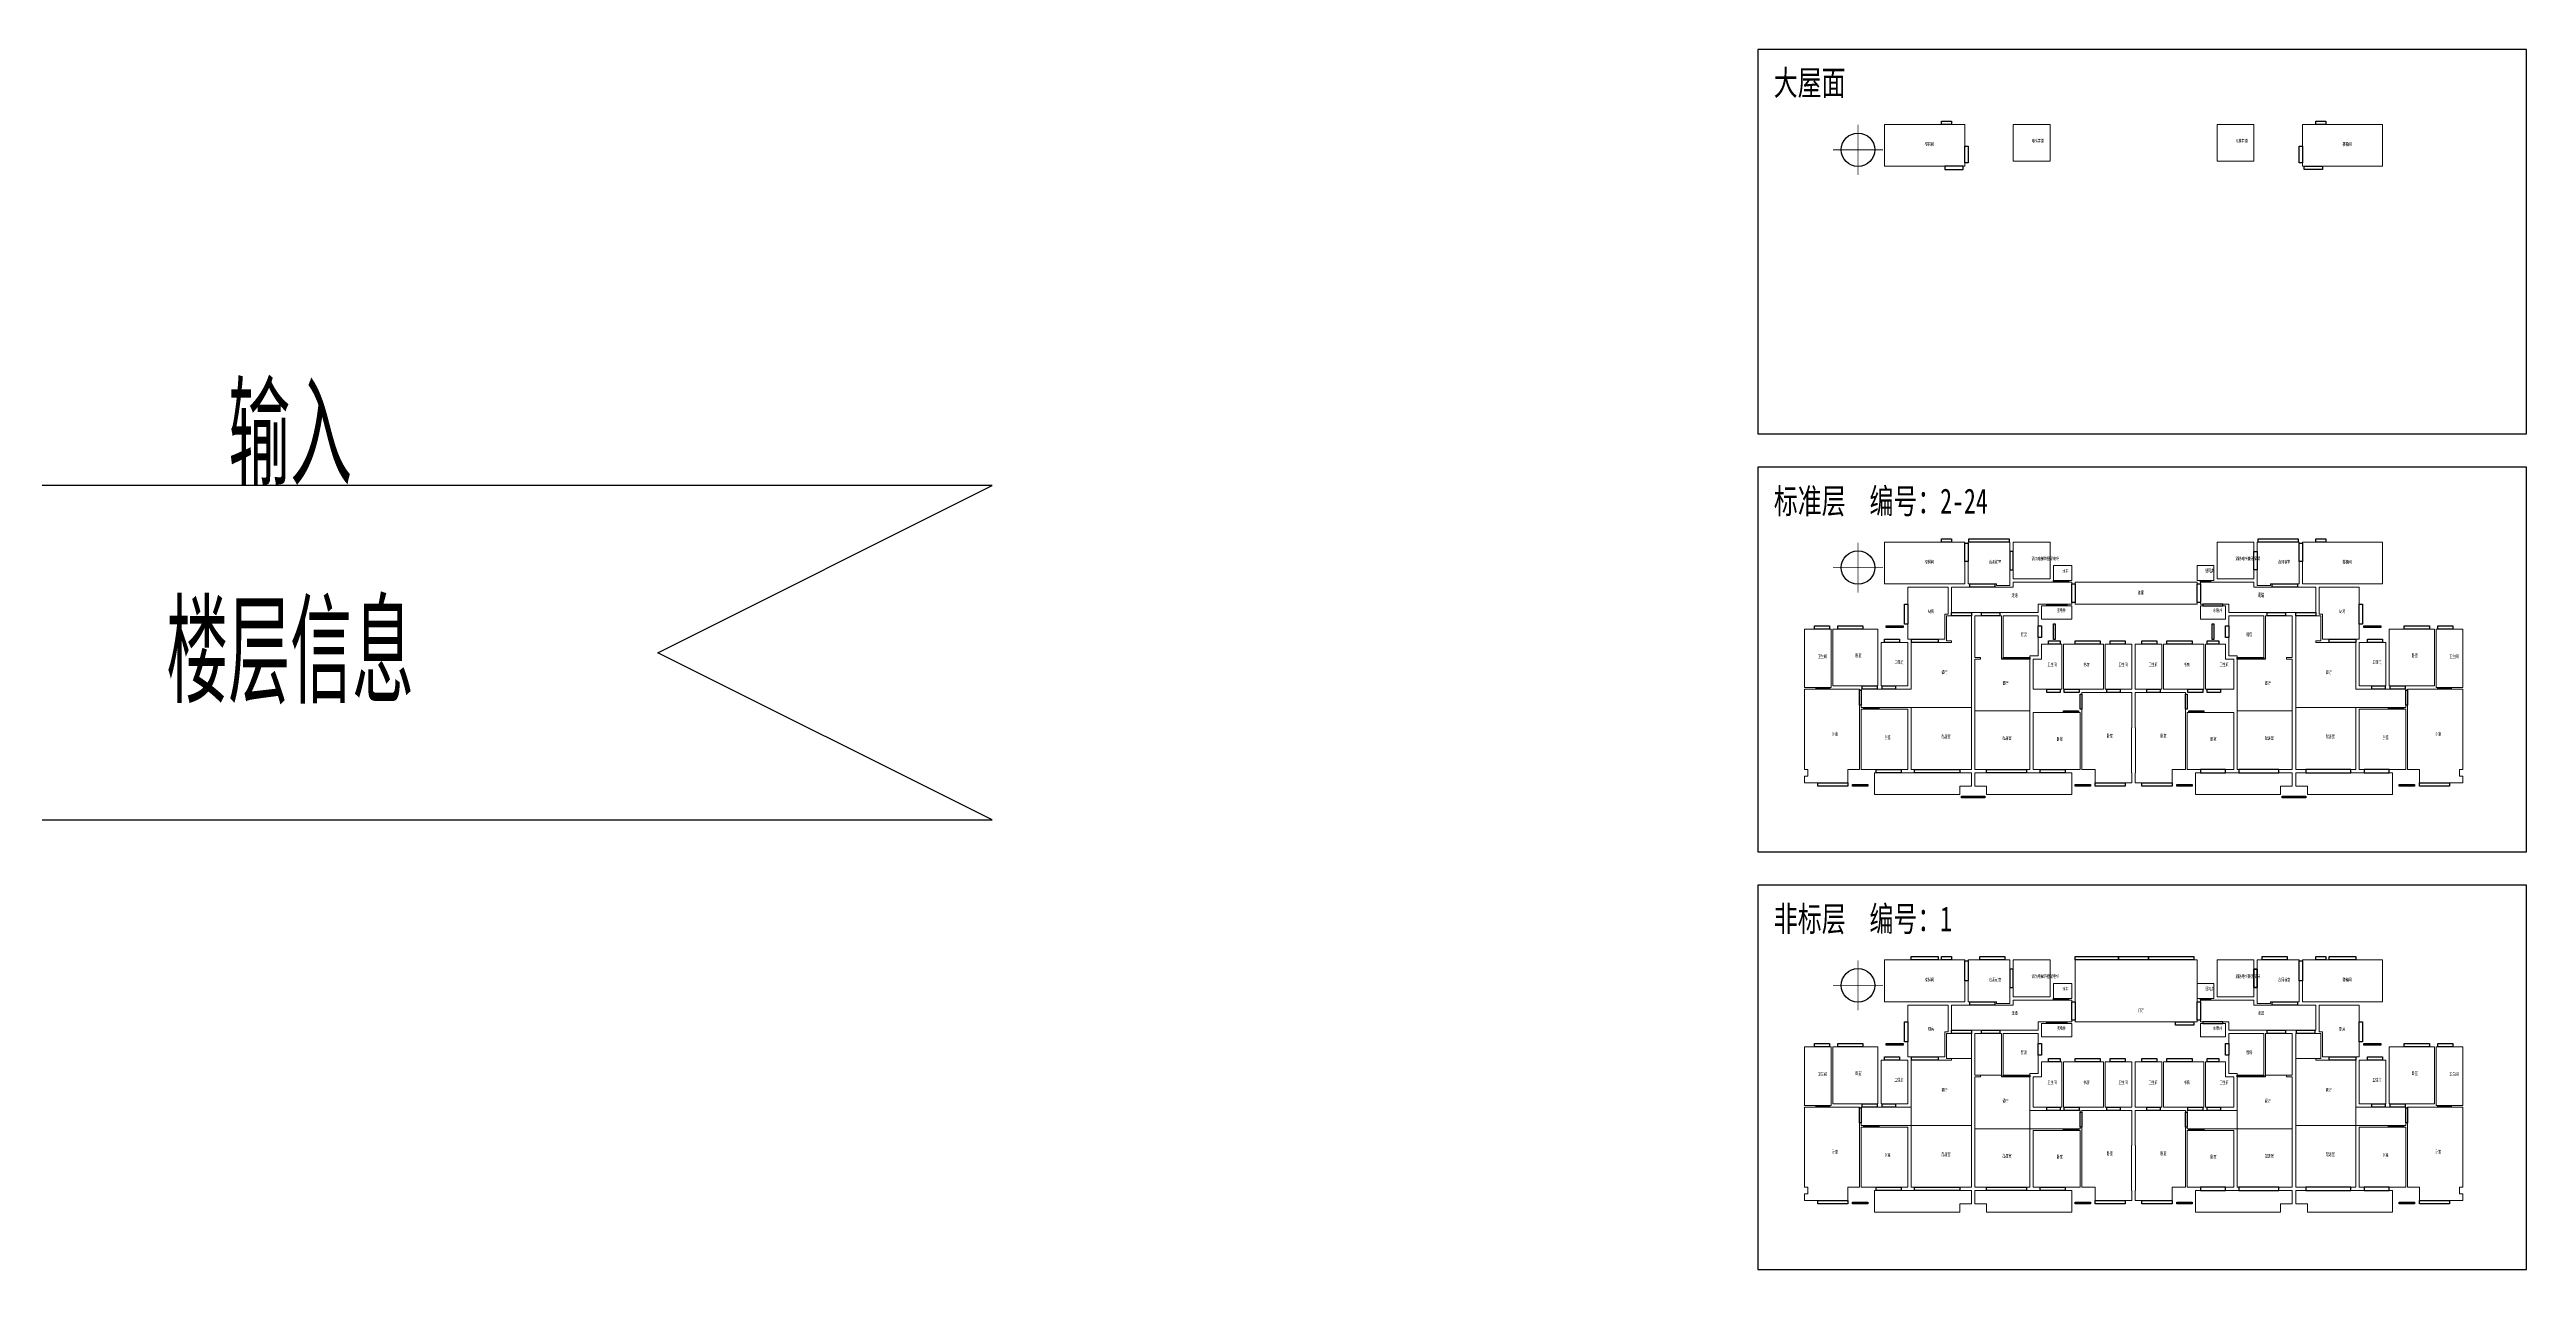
# Model space of a CAD drawing. Header units: millimetres. Extents: x -716506 to 4754388, y -184455 to 3397362.
# Drawn here: x 2297245 to 2445461, y 2425569 to 2498569 of the extents above; entities that cross this region are included whole.
import ezdxf
from ezdxf.enums import TextEntityAlignment as Align

# ---------------------------------------------------------------- set-up
doc = ezdxf.new("R2010")
doc.units = ezdxf.units.MM
doc.header["$LTSCALE"] = 1000
doc.header["$MEASUREMENT"] = 0
for name, color, linetype in [('AD-FLOOR-AREA', 1, 'Continuous'), ('E-UNIV-DIAG', 2, 'Continuous'), ('E-UNIV-NOTE', 6, 'Continuous'), ('注释', 3, 'Continuous')]:
    doc.layers.add(name, color=color, linetype=linetype)
for name, color, linetype, plot in [('AI-空间名称', 130, 'Continuous', False), ('AI-窗', 6, 'Continuous', False), ('AI-门', 4, 'Continuous', False)]:
    doc.layers.add(name, color=color, linetype=linetype, plot=plot)
doc.layers.add('AI-空间框线', color=30, linetype='Continuous', lineweight=20, plot=False)
doc.styles.add('TH-STYLE1', font='Stfangso_0.ttf', dxfattribs={"width": 0.65})
doc.styles.add('TH-STYLE3', font='tssdeng.shx', dxfattribs={"width": 0.65, "bigfont": 'tssdchn.shx'})

# ---------------------------------------------------------------- blocks, each defined once
blk = doc.blocks.new('*U551')
at = {"layer": 'AD-FLOOR-AREA'}
blk.add_lwpolyline([(0, -23000), (46000, -23000), (46000, 0), (0, 0)], close=True, dxfattribs=at)
at = {"layer": 'AD-FLOOR-AREA', "const_width": 50}
for points in [[(6000, -7500), (6000, -4500)], [(4500, -6000), (7500, -6000)]]:
    blk.add_lwpolyline(points, dxfattribs=at)
at = {"layer": 'AD-FLOOR-AREA'}
blk.add_circle((6000, -6000), 1000, dxfattribs=at)
at = {"layer": 'AD-FLOOR-AREA', "style": 'TH-STYLE1', "width": 0.7}
blk.add_text('非标层  编号：', height=1500, dxfattribs=at).set_placement((963, -2768))
blk.add_attdef('非标层编号', text='', height=1500, dxfattribs=at).set_placement((10911, -1267), align=Align.TOP_LEFT)
blk = doc.blocks.new('*U552')
at = {"layer": 'AD-FLOOR-AREA'}
blk.add_lwpolyline([(0, -23000), (46000, -23000), (46000, 0), (0, 0)], close=True, dxfattribs=at)
at = {"layer": 'AD-FLOOR-AREA', "const_width": 50}
for points in [[(6000, -7500), (6000, -4500)], [(4500, -6000), (7500, -6000)]]:
    blk.add_lwpolyline(points, dxfattribs=at)
at = {"layer": 'AD-FLOOR-AREA'}
blk.add_circle((6000, -6000), 1000, dxfattribs=at)
at = {"layer": 'AD-FLOOR-AREA', "style": 'TH-STYLE1', "width": 0.7}
blk.add_text('标准层  编号：', height=1500, dxfattribs=at).set_placement((963, -2768))
blk.add_attdef('标准层编号', text='', height=1500, dxfattribs=at).set_placement((10911, -1267), align=Align.TOP_LEFT)
blk = doc.blocks.new('*U553')
at = {"layer": 'AD-FLOOR-AREA'}
blk.add_lwpolyline([(0, -23000), (46000, -23000), (46000, 0), (0, 0)], close=True, dxfattribs=at)
at = {"layer": 'AD-FLOOR-AREA', "const_width": 50}
for points in [[(6000, -7500), (6000, -4500)], [(4500, -6000), (7500, -6000)]]:
    blk.add_lwpolyline(points, dxfattribs=at)
at = {"layer": 'AD-FLOOR-AREA'}
blk.add_circle((6000, -6000), 1000, dxfattribs=at)
at = {"layer": 'AD-FLOOR-AREA', "style": 'TH-STYLE1', "width": 0.7}
blk.add_text('大屋面', height=1500, dxfattribs=at).set_placement((957, -2735))

msp = doc.modelspace()

# ---------------------------------------------------------------- linework, layer by layer
at = {"layer": 'AI-空间框线'}
for points in [[(2407050.45, 2491589.63), (2411850.45, 2491589.63), (2411850.45, 2494089.63), (2407050.45, 2494089.63)], [(2416950.45, 2491889.63), (2414750.45, 2491889.63), (2414750.45, 2494089.63), (2416950.45, 2494089.63)], [(2429150.45, 2491889.63), (2426950.45, 2491889.63), (2426950.45, 2494089.63), (2429150.45, 2494089.63)], [(2432050.45, 2491589.63), (2436850.45, 2491589.63), (2436850.45, 2494089.63), (2432050.45, 2494089.63)], [(2411850.45, 2466589.63), (2407050.45, 2466589.63), (2407050.45, 2469089.63), (2411850.45, 2469089.63)], [(2412050.45, 2469089.63), (2414550.45, 2469089.63), (2414550.45, 2466489.63), (2413750.45, 2466489.63), (2413750.45, 2466589.63), (2412050.45, 2466589.63), (2412050.45, 2469089.63)], [(2414750.45, 2466889.63), (2416950.45, 2466889.63), (2416950.45, 2469089.63), (2414750.45, 2469089.63)], [(2426950.45, 2466889.63), (2429150.45, 2466889.63), (2429150.45, 2469089.63), (2426950.45, 2469089.63)], [(2429350.45, 2469089.63), (2431850.45, 2469089.63), (2431850.45, 2466589.63), (2430150.45, 2466589.63), (2430150.45, 2466489.63), (2429350.45, 2466489.63), (2429350.45, 2469089.63)], [(2432050.45, 2466589.63), (2436850.45, 2466589.63), (2436850.45, 2469089.63), (2432050.45, 2469089.63)], [(2408450.45, 2466389.63), (2410850.45, 2466389.63), (2410850.45, 2464789.63), (2410650.45, 2464789.63), (2410650.45, 2463289.63), (2408450.45, 2463289.63), (2408450.45, 2466389.63)], [(2411050.45, 2466389.63), (2414750.45, 2466389.63), (2414750.45, 2466689.63), (2418250.45, 2466689.63), (2418250.45, 2465389.63), (2416250.45, 2465389.63), (2416250.45, 2464889.63), (2411050.45, 2464889.63), (2411050.45, 2466389.63)], [(2417150.45, 2467689.63), (2418250.45, 2467689.63), (2418250.45, 2466789.63), (2417150.45, 2466789.63), (2417150.45, 2467689.63)], [(2418450.45, 2466689.63), (2425750.45, 2466689.63), (2425750.45, 2465389.63), (2418450.45, 2465389.63)], [(2425750.45, 2467689.63), (2426750.45, 2467689.63), (2426750.45, 2466789.63), (2425750.45, 2466789.63), (2425750.45, 2467689.63)], [(2429150.45, 2466389.63), (2432850.45, 2466389.63), (2432850.45, 2464889.63), (2427650.45, 2464889.63), (2427650.45, 2465389.63), (2425950.45, 2465389.63), (2425950.45, 2466689.63), (2429150.45, 2466689.63), (2429150.45, 2466389.63)], [(2433050.45, 2466389.63), (2435450.45, 2466389.63), (2435450.45, 2463289.63), (2433250.45, 2463289.63), (2433250.45, 2464789.63), (2433050.45, 2464789.63), (2433050.45, 2466389.63)], [(2416450.45, 2465289.63), (2418250.45, 2465289.63), (2418250.45, 2464489.63), (2416450.45, 2464489.63), (2416450.45, 2465289.63)], [(2425950.45, 2465289.63), (2427450.45, 2465289.63), (2427450.45, 2464489.63), (2425950.45, 2464489.63), (2425950.45, 2465289.63)], [(2402250.45, 2463889.63), (2403850.45, 2463889.63), (2403850.45, 2460389.63), (2402250.45, 2460389.63), (2402250.45, 2463889.63)], [(2403950.45, 2463889.63), (2406650.45, 2463889.63), (2406650.45, 2460489.63), (2403950.45, 2460489.63), (2403950.45, 2463889.63)], [(2408650.45, 2463089.63), (2411050.45, 2463089.63), (2411050.45, 2463189.63), (2410750.45, 2463189.63), (2410750.45, 2464689.63), (2412250.45, 2464689.63), (2412250.45, 2459189.63), (2405650.45, 2459189.63), (2405650.45, 2460289.63), (2408650.45, 2460289.63), (2408650.45, 2463089.63)], [(2414050.45, 2462089.63), (2415750.45, 2462089.63), (2415750.45, 2460089.63), (2415750.45, 2458989.63), (2412450.45, 2458989.63), (2412450.45, 2462089.63), (2412800.45, 2462089.63), (2412800.45, 2462189.63), (2412450.45, 2462189.63), (2412450.45, 2464689.63), (2414050.45, 2464689.63), (2414050.45, 2462089.63)], [(2414150.45, 2464689.63), (2416250.45, 2464689.63), (2416250.45, 2462289.63), (2415750.45, 2462289.63), (2415750.45, 2462189.63), (2414150.45, 2462189.63), (2414150.45, 2464689.63)], [(2427650.45, 2464689.63), (2429750.45, 2464689.63), (2429750.45, 2462189.63), (2428150.45, 2462189.63), (2428150.45, 2462289.63), (2427650.45, 2462289.63), (2427650.45, 2464689.63)], [(2428150.45, 2462089.63), (2429850.45, 2462089.63), (2429850.45, 2464689.63), (2431450.45, 2464689.63), (2431450.45, 2462189.63), (2431100.45, 2462189.63), (2431100.45, 2462089.63), (2431450.45, 2462089.63), (2431450.45, 2458989.63), (2428150.45, 2458989.63), (2428150.45, 2460089.63), (2428150.45, 2462089.63)], [(2432850.45, 2463089.63), (2435250.45, 2463089.63), (2435250.45, 2460289.63), (2438250.45, 2460289.63), (2438250.45, 2459189.63), (2431650.45, 2459189.63), (2431650.45, 2464689.63), (2433150.45, 2464689.63), (2433150.45, 2463189.63), (2432850.45, 2463189.63), (2432850.45, 2463089.63)], [(2437250.45, 2463889.63), (2439950.45, 2463889.63), (2439950.45, 2460489.63), (2437250.45, 2460489.63), (2437250.45, 2463889.63)], [(2440050.45, 2463889.63), (2441650.45, 2463889.63), (2441650.45, 2460389.63), (2440050.45, 2460389.63), (2440050.45, 2463889.63)], [(2406850.45, 2463089.63), (2408450.45, 2463089.63), (2408450.45, 2460489.63), (2406850.45, 2460489.63), (2406850.45, 2463089.63)], [(2416450.45, 2462989.63), (2417650.45, 2462989.63), (2417650.45, 2460289.63), (2415950.45, 2460289.63), (2415950.45, 2462089.63), (2416450.45, 2462089.63), (2416450.45, 2462989.63)], [(2417750.45, 2462989.63), (2420150.45, 2462989.63), (2420150.45, 2460289.63), (2417750.45, 2460289.63), (2417750.45, 2462989.63)], [(2420250.45, 2462989.63), (2421850.45, 2462989.63), (2421850.45, 2460289.63), (2420250.45, 2460289.63), (2420250.45, 2462989.63)], [(2422050.45, 2462989.63), (2423650.45, 2462989.63), (2423650.45, 2460289.63), (2422050.45, 2460289.63), (2422050.45, 2462989.63)], [(2423750.45, 2462989.63), (2426150.45, 2462989.63), (2426150.45, 2460289.63), (2423750.45, 2460289.63), (2423750.45, 2462989.63)], [(2426250.45, 2462989.63), (2427450.45, 2462989.63), (2427450.45, 2462089.63), (2427950.45, 2462089.63), (2427950.45, 2460289.63), (2426250.45, 2460289.63), (2426250.45, 2462989.63)], [(2435450.45, 2463089.63), (2437050.45, 2463089.63), (2437050.45, 2460489.63), (2435450.45, 2460489.63), (2435450.45, 2463089.63)], [(2402250.45, 2460289.63), (2405550.45, 2460289.63), (2405550.45, 2455489.63), (2404850.45, 2455489.63), (2404850.45, 2454689.63), (2402250.45, 2454689.63), (2402250.45, 2455089.63), (2402450.45, 2455089.63), (2402450.45, 2455489.63), (2402250.45, 2455489.63), (2402250.45, 2460289.63)], [(2405650.45, 2459089.63), (2408450.45, 2459089.63), (2408450.45, 2455489.63), (2405650.45, 2455489.63), (2405650.45, 2459089.63)], [(2408650.45, 2459189.63), (2412250.45, 2459189.63), (2412250.45, 2455489.63), (2408650.45, 2455489.63), (2408650.45, 2459189.63)], [(2412450.45, 2458989.63), (2415750.45, 2458989.63), (2415750.45, 2455489.63), (2412450.45, 2455489.63), (2412450.45, 2458989.63)], [(2418850.45, 2460089.63), (2421850.45, 2460089.63), (2421850.45, 2457989.63), (2421825.45, 2457989.63), (2421825.45, 2455289.63), (2421850.45, 2455289.63), (2421850.45, 2454689.63), (2419650.45, 2454689.63), (2419650.45, 2455489.63), (2418850.45, 2455489.63), (2418850.45, 2460089.63)], [(2422050.45, 2460089.63), (2425050.45, 2460089.63), (2425050.45, 2455489.63), (2424250.45, 2455489.63), (2424250.45, 2454689.63), (2422050.45, 2454689.63), (2422050.45, 2455289.63), (2422075.45, 2455289.63), (2422075.45, 2457989.63), (2422050.45, 2457989.63), (2422050.45, 2460089.63)], [(2428150.45, 2458989.63), (2431450.45, 2458989.63), (2431450.45, 2455489.63), (2428150.45, 2455489.63), (2428150.45, 2458989.63)], [(2431650.45, 2459189.63), (2435250.45, 2459189.63), (2435250.45, 2455489.63), (2431650.45, 2455489.63), (2431650.45, 2459189.63)], [(2435450.45, 2459089.63), (2438250.45, 2459089.63), (2438250.45, 2455489.63), (2435450.45, 2455489.63), (2435450.45, 2459089.63)], [(2438350.45, 2460289.63), (2441650.45, 2460289.63), (2441650.45, 2455489.63), (2441450.45, 2455489.63), (2441450.45, 2455089.63), (2441650.45, 2455089.63), (2441650.45, 2454689.63), (2439050.45, 2454689.63), (2439050.45, 2455489.63), (2438350.45, 2455489.63), (2438350.45, 2460289.63)], [(2415950.45, 2458889.63), (2418750.45, 2458889.63), (2418750.45, 2455489.63), (2415950.45, 2455489.63), (2415950.45, 2458889.63)], [(2425150.45, 2458889.63), (2427950.45, 2458889.63), (2427950.45, 2455489.63), (2425150.45, 2455489.63), (2425150.45, 2458889.63)], [(2406450.45, 2455289.63), (2412250.45, 2455289.63), (2412250.45, 2454489.63), (2411550.45, 2454489.63), (2411550.45, 2453989.63), (2406450.45, 2453989.63)], [(2418250.45, 2455289.63), (2412450.45, 2455289.63), (2412450.45, 2454489.63), (2413150.45, 2454489.63), (2413150.45, 2453989.63), (2418250.45, 2453989.63)], [(2425650.45, 2455289.63), (2431450.45, 2455289.63), (2431450.45, 2454489.63), (2430750.45, 2454489.63), (2430750.45, 2453989.63), (2425650.45, 2453989.63)], [(2437450.45, 2455289.63), (2431650.45, 2455289.63), (2431650.45, 2454489.63), (2432350.45, 2454489.63), (2432350.45, 2453989.63), (2437450.45, 2453989.63)], [(2411850.45, 2441589.63), (2407050.45, 2441589.63), (2407050.45, 2444089.63), (2411850.45, 2444089.63)], [(2412050.45, 2444089.63), (2414550.45, 2444089.63), (2414550.45, 2441489.63), (2413750.45, 2441489.63), (2413750.45, 2441589.63), (2412050.45, 2441589.63), (2412050.45, 2444089.63)], [(2414750.45, 2441889.63), (2416950.45, 2441889.63), (2416950.45, 2444089.63), (2414750.45, 2444089.63)], [(2418450.45, 2444089.63), (2425750.45, 2444089.63), (2425750.45, 2440389.63), (2418450.45, 2440389.63)], [(2426950.45, 2441889.63), (2429150.45, 2441889.63), (2429150.45, 2444089.63), (2426950.45, 2444089.63)], [(2429350.45, 2444089.63), (2431850.45, 2444089.63), (2431850.45, 2441589.63), (2430150.45, 2441589.63), (2430150.45, 2441489.63), (2429350.45, 2441489.63), (2429350.45, 2444089.63)], [(2432050.45, 2441589.63), (2436850.45, 2441589.63), (2436850.45, 2444089.63), (2432050.45, 2444089.63)], [(2417150.45, 2442689.63), (2418250.45, 2442689.63), (2418250.45, 2441789.63), (2417150.45, 2441789.63), (2417150.45, 2442689.63)], [(2425750.45, 2442689.63), (2426750.45, 2442689.63), (2426750.45, 2441789.63), (2425750.45, 2441789.63), (2425750.45, 2442689.63)], [(2408450.45, 2441389.63), (2410850.45, 2441389.63), (2410850.45, 2439789.63), (2410650.45, 2439789.63), (2410650.45, 2438289.63), (2408450.45, 2438289.63), (2408450.45, 2441389.63)], [(2411050.45, 2441389.63), (2414750.45, 2441389.63), (2414750.45, 2441689.63), (2418250.45, 2441689.63), (2418250.45, 2440389.63), (2416250.45, 2440389.63), (2416250.45, 2439889.63), (2411050.45, 2439889.63), (2411050.45, 2441389.63)], [(2429150.45, 2441389.63), (2432850.45, 2441389.63), (2432850.45, 2439889.63), (2427650.45, 2439889.63), (2427650.45, 2440389.63), (2425950.45, 2440389.63), (2425950.45, 2441689.63), (2429150.45, 2441689.63), (2429150.45, 2441389.63)], [(2433050.45, 2441389.63), (2435450.45, 2441389.63), (2435450.45, 2438289.63), (2433250.45, 2438289.63), (2433250.45, 2439789.63), (2433050.45, 2439789.63), (2433050.45, 2441389.63)], [(2412250.45, 2438189.63), (2412250.45, 2439689.63), (2410750.45, 2439689.63), (2410750.45, 2438189.63)], [(2414050.45, 2437189.63), (2412450.45, 2437189.63), (2412450.45, 2439689.63), (2414050.45, 2439689.63)], [(2414150.45, 2439689.63), (2416250.45, 2439689.63), (2416250.45, 2437289.63), (2415750.45, 2437289.63), (2415750.45, 2437189.63), (2414150.45, 2437189.63), (2414150.45, 2439689.63)], [(2416450.45, 2440289.63), (2418250.45, 2440289.63), (2418250.45, 2439489.63), (2416450.45, 2439489.63), (2416450.45, 2440289.63)], [(2425950.45, 2440289.63), (2427450.45, 2440289.63), (2427450.45, 2439489.63), (2425950.45, 2439489.63), (2425950.45, 2440289.63)], [(2427650.45, 2439689.63), (2429750.45, 2439689.63), (2429750.45, 2437189.63), (2428150.45, 2437189.63), (2428150.45, 2437289.63), (2427650.45, 2437289.63), (2427650.45, 2439689.63)], [(2429850.45, 2437189.63), (2431450.45, 2437189.63), (2431450.45, 2439689.63), (2429850.45, 2439689.63)], [(2431650.45, 2438189.63), (2431650.45, 2439689.63), (2433150.45, 2439689.63), (2433150.45, 2438189.63)], [(2402250.45, 2438889.63), (2403850.45, 2438889.63), (2403850.45, 2435389.63), (2402250.45, 2435389.63), (2402250.45, 2438889.63)], [(2403950.45, 2438889.63), (2406650.45, 2438889.63), (2406650.45, 2435489.63), (2403950.45, 2435489.63), (2403950.45, 2438889.63)], [(2412250.45, 2438189.63), (2412250.45, 2434189.63), (2408650.45, 2434189.63), (2408650.45, 2438089.63), (2411050.45, 2438089.63), (2411050.45, 2438189.63)], [(2431650.45, 2438189.63), (2431650.45, 2434189.63), (2435250.45, 2434189.63), (2435250.45, 2438089.63), (2432850.45, 2438089.63), (2432850.45, 2438189.63)], [(2437250.45, 2438889.63), (2439950.45, 2438889.63), (2439950.45, 2435489.63), (2437250.45, 2435489.63), (2437250.45, 2438889.63)], [(2440050.45, 2438889.63), (2441650.45, 2438889.63), (2441650.45, 2435389.63), (2440050.45, 2435389.63), (2440050.45, 2438889.63)], [(2406850.45, 2438089.63), (2408450.45, 2438089.63), (2408450.45, 2435489.63), (2406850.45, 2435489.63), (2406850.45, 2438089.63)], [(2415750.45, 2433989.63), (2412450.45, 2433989.63), (2412450.45, 2437089.63), (2412800.45, 2437089.63), (2412800.45, 2437189.63), (2414050.45, 2437189.63), (2414050.45, 2437089.63), (2415750.45, 2437089.63)], [(2416450.45, 2437989.63), (2417650.45, 2437989.63), (2417650.45, 2435289.63), (2415950.45, 2435289.63), (2415950.45, 2437089.63), (2416450.45, 2437089.63), (2416450.45, 2437989.63)], [(2417750.45, 2437989.63), (2420150.45, 2437989.63), (2420150.45, 2435289.63), (2417750.45, 2435289.63), (2417750.45, 2437989.63)], [(2420250.45, 2437989.63), (2421850.45, 2437989.63), (2421850.45, 2435289.63), (2420250.45, 2435289.63), (2420250.45, 2437989.63)], [(2422050.45, 2437989.63), (2423650.45, 2437989.63), (2423650.45, 2435289.63), (2422050.45, 2435289.63), (2422050.45, 2437989.63)], [(2423750.45, 2437989.63), (2426150.45, 2437989.63), (2426150.45, 2435289.63), (2423750.45, 2435289.63), (2423750.45, 2437989.63)], [(2426250.45, 2437989.63), (2427450.45, 2437989.63), (2427450.45, 2437089.63), (2427950.45, 2437089.63), (2427950.45, 2435289.63), (2426250.45, 2435289.63), (2426250.45, 2437989.63)], [(2428150.45, 2433989.63), (2431450.45, 2433989.63), (2431450.45, 2437089.63), (2431100.45, 2437089.63), (2431100.45, 2437189.63), (2429850.45, 2437189.63), (2429850.45, 2437089.63), (2428150.45, 2437089.63)], [(2435450.45, 2438089.63), (2437050.45, 2438089.63), (2437050.45, 2435489.63), (2435450.45, 2435489.63), (2435450.45, 2438089.63)], [(2402250.45, 2435289.63), (2405550.45, 2435289.63), (2405550.45, 2430489.63), (2404850.45, 2430489.63), (2404850.45, 2429689.63), (2402250.45, 2429689.63), (2402250.45, 2430089.63), (2402450.45, 2430089.63), (2402450.45, 2430489.63), (2402250.45, 2430489.63), (2402250.45, 2435289.63)], [(2408650.45, 2435289.63), (2405650.45, 2435289.63), (2405650.45, 2434189.63), (2408650.45, 2434189.63)], [(2435250.45, 2435289.63), (2438250.45, 2435289.63), (2438250.45, 2434189.63), (2435250.45, 2434189.63)], [(2438350.45, 2435289.63), (2441650.45, 2435289.63), (2441650.45, 2430489.63), (2441450.45, 2430489.63), (2441450.45, 2430089.63), (2441650.45, 2430089.63), (2441650.45, 2429689.63), (2439050.45, 2429689.63), (2439050.45, 2430489.63), (2438350.45, 2430489.63), (2438350.45, 2435289.63)], [(2405650.45, 2434089.63), (2408450.45, 2434089.63), (2408450.45, 2430489.63), (2405650.45, 2430489.63), (2405650.45, 2434089.63)], [(2408650.45, 2434189.63), (2412250.45, 2434189.63), (2412250.45, 2430489.63), (2408650.45, 2430489.63), (2408650.45, 2434189.63)], [(2412450.45, 2433989.63), (2415750.45, 2433989.63), (2415750.45, 2430489.63), (2412450.45, 2430489.63)], [(2415750.45, 2435089.63), (2418750.45, 2435089.63), (2418750.45, 2433989.63), (2415750.45, 2433989.63)], [(2415950.45, 2433889.63), (2418750.45, 2433889.63), (2418750.45, 2430489.63), (2415950.45, 2430489.63), (2415950.45, 2433889.63)], [(2418850.45, 2435089.63), (2421850.45, 2435089.63), (2421850.45, 2432989.63), (2421825.45, 2432989.63), (2421825.45, 2430289.63), (2421850.45, 2430289.63), (2421850.45, 2429689.63), (2419650.45, 2429689.63), (2419650.45, 2430489.63), (2418850.45, 2430489.63), (2418850.45, 2435089.63)], [(2422050.45, 2435089.63), (2425050.45, 2435089.63), (2425050.45, 2430489.63), (2424250.45, 2430489.63), (2424250.45, 2429689.63), (2422050.45, 2429689.63), (2422050.45, 2430289.63), (2422075.45, 2430289.63), (2422075.45, 2432989.63), (2422050.45, 2432989.63), (2422050.45, 2435089.63)], [(2428150.45, 2435089.63), (2425150.45, 2435089.63), (2425150.45, 2433989.63), (2428150.45, 2433989.63)], [(2425150.45, 2433889.63), (2427950.45, 2433889.63), (2427950.45, 2430489.63), (2425150.45, 2430489.63), (2425150.45, 2433889.63)], [(2431450.45, 2433989.63), (2428150.45, 2433989.63), (2428150.45, 2430489.63), (2431450.45, 2430489.63)], [(2435250.45, 2434189.63), (2431650.45, 2434189.63), (2431650.45, 2430489.63), (2435250.45, 2430489.63), (2435250.45, 2434189.63)], [(2435450.45, 2434089.63), (2438250.45, 2434089.63), (2438250.45, 2430489.63), (2435450.45, 2430489.63), (2435450.45, 2434089.63)], [(2406450.45, 2430289.63), (2412250.45, 2430289.63), (2412250.45, 2429489.63), (2411550.45, 2429489.63), (2411550.45, 2428989.63), (2406450.45, 2428989.63)], [(2418250.45, 2430289.63), (2412450.45, 2430289.63), (2412450.45, 2429489.63), (2413150.45, 2429489.63), (2413150.45, 2428989.63), (2418250.45, 2428989.63)], [(2425650.45, 2430289.63), (2431450.45, 2430289.63), (2431450.45, 2429489.63), (2430750.45, 2429489.63), (2430750.45, 2428989.63), (2425650.45, 2428989.63)], [(2437450.45, 2430289.63), (2431650.45, 2430289.63), (2431650.45, 2429489.63), (2432350.45, 2429489.63), (2432350.45, 2428989.63), (2437450.45, 2428989.63)]]:
    msp.add_lwpolyline(points, close=True, dxfattribs=at)
at = {"layer": 'AI-窗', "color": 6}
for points in [[(2411050.45, 2494089.63), (2410450.45, 2494089.63), (2410450.45, 2494289.63), (2411050.45, 2494289.63), (2411050.45, 2494089.63)], [(2433450.45, 2494089.63), (2432850.45, 2494089.63), (2432850.45, 2494289.63), (2433450.45, 2494289.63), (2433450.45, 2494089.63)], [(2411850.45, 2491789.63), (2411850.45, 2492789.63), (2412050.45, 2492789.63), (2412050.45, 2491789.63), (2411850.45, 2491789.63)], [(2431850.45, 2491789.63), (2431850.45, 2492789.63), (2432050.45, 2492789.63), (2432050.45, 2491789.63), (2431850.45, 2491789.63)], [(2411050.45, 2469089.63), (2410450.45, 2469089.63), (2410450.45, 2469289.63), (2411050.45, 2469289.63), (2411050.45, 2469089.63)], [(2414500.45, 2469089.63), (2412100.45, 2469089.63), (2412100.45, 2469289.63), (2414500.45, 2469289.63), (2414500.45, 2469089.63)], [(2431800.45, 2469089.63), (2429400.45, 2469089.63), (2429400.45, 2469289.63), (2431800.45, 2469289.63), (2431800.45, 2469089.63)], [(2433450.45, 2469089.63), (2432850.45, 2469089.63), (2432850.45, 2469289.63), (2433450.45, 2469289.63), (2433450.45, 2469089.63)], [(2408250.45, 2464189.63), (2408250.45, 2465389.63), (2408450.45, 2465389.63), (2408450.45, 2464189.63), (2408250.45, 2464189.63)], [(2435450.45, 2464189.63), (2435450.45, 2465389.63), (2435650.45, 2465389.63), (2435650.45, 2464189.63), (2435450.45, 2464189.63)], [(2402850.45, 2464089.63), (2403750.45, 2464089.63), (2403750.45, 2463889.63), (2402850.45, 2463889.63), (2402850.45, 2464089.63)], [(2405750.45, 2463889.63), (2404250.45, 2463889.63), (2404250.45, 2464089.63), (2405750.45, 2464089.63), (2405750.45, 2463889.63)], [(2408170.45, 2463989.63), (2407150.45, 2463989.63), (2407150.45, 2464089.63), (2408170.45, 2464089.63), (2408170.45, 2463989.63)], [(2416250.45, 2463389.63), (2416250.45, 2464089.63), (2416450.45, 2464089.63), (2416450.45, 2463389.63), (2416250.45, 2463389.63)], [(2417150.45, 2463269.63), (2417150.45, 2464209.63), (2417250.45, 2464209.63), (2417250.45, 2463269.63), (2417150.45, 2463269.63)], [(2426750.45, 2464209.63), (2426750.45, 2463269.63), (2426650.45, 2463269.63), (2426650.45, 2464209.63), (2426750.45, 2464209.63)], [(2427450.45, 2463389.63), (2427450.45, 2464089.63), (2427650.45, 2464089.63), (2427650.45, 2463389.63), (2427450.45, 2463389.63)], [(2436750.45, 2463989.63), (2435730.45, 2463989.63), (2435730.45, 2464089.63), (2436750.45, 2464089.63), (2436750.45, 2463989.63)], [(2439650.45, 2463889.63), (2438150.45, 2463889.63), (2438150.45, 2464089.63), (2439650.45, 2464089.63), (2439650.45, 2463889.63)], [(2441050.45, 2463889.63), (2440150.45, 2463889.63), (2440150.45, 2464089.63), (2441050.45, 2464089.63), (2441050.45, 2463889.63)], [(2407950.45, 2463089.63), (2407050.45, 2463089.63), (2407050.45, 2463289.63), (2407950.45, 2463289.63), (2407950.45, 2463089.63)], [(2416850.45, 2463189.63), (2417550.45, 2463189.63), (2417550.45, 2462989.63), (2416850.45, 2462989.63), (2416850.45, 2463189.63)], [(2418450.45, 2463189.63), (2419950.45, 2463189.63), (2419950.45, 2462989.63), (2418450.45, 2462989.63), (2418450.45, 2463189.63)], [(2421450.45, 2462989.63), (2420550.45, 2462989.63), (2420550.45, 2463189.63), (2421450.45, 2463189.63), (2421450.45, 2462989.63)], [(2423350.45, 2462989.63), (2422450.45, 2462989.63), (2422450.45, 2463189.63), (2423350.45, 2463189.63), (2423350.45, 2462989.63)], [(2425450.45, 2462989.63), (2423950.45, 2462989.63), (2423950.45, 2463189.63), (2425450.45, 2463189.63), (2425450.45, 2462989.63)], [(2427050.45, 2462989.63), (2426350.45, 2462989.63), (2426350.45, 2463189.63), (2427050.45, 2463189.63), (2427050.45, 2462989.63)], [(2436850.45, 2463089.63), (2435950.45, 2463089.63), (2435950.45, 2463289.63), (2436850.45, 2463289.63), (2436850.45, 2463089.63)], [(2404850.45, 2454489.63), (2403050.45, 2454489.63), (2403050.45, 2454689.63), (2404850.45, 2454689.63), (2404850.45, 2454489.63)], [(2406050.45, 2454489.63), (2405130.45, 2454489.63), (2405130.45, 2454589.63), (2406050.45, 2454589.63), (2406050.45, 2454489.63)], [(2419370.45, 2454489.63), (2418450.45, 2454489.63), (2418450.45, 2454589.63), (2419370.45, 2454589.63), (2419370.45, 2454489.63)], [(2421450.45, 2454489.63), (2419650.45, 2454489.63), (2419650.45, 2454689.63), (2421450.45, 2454689.63), (2421450.45, 2454489.63)], [(2424250.45, 2454489.63), (2422450.45, 2454489.63), (2422450.45, 2454689.63), (2424250.45, 2454689.63), (2424250.45, 2454489.63)], [(2425450.45, 2454489.63), (2424530.45, 2454489.63), (2424530.45, 2454589.63), (2425450.45, 2454589.63), (2425450.45, 2454489.63)], [(2438770.45, 2454489.63), (2437850.45, 2454489.63), (2437850.45, 2454589.63), (2438770.45, 2454589.63), (2438770.45, 2454489.63)], [(2440850.45, 2454489.63), (2439050.45, 2454489.63), (2439050.45, 2454689.63), (2440850.45, 2454689.63), (2440850.45, 2454489.63)], [(2413050.45, 2453789.63), (2411650.45, 2453789.63), (2411650.45, 2453889.63), (2413050.45, 2453889.63), (2413050.45, 2453789.63)], [(2432250.45, 2453789.63), (2430850.45, 2453789.63), (2430850.45, 2453889.63), (2432250.45, 2453889.63), (2432250.45, 2453789.63)], [(2408650.45, 2444289.63), (2410250.45, 2444289.63), (2410250.45, 2444089.63), (2408650.45, 2444089.63), (2408650.45, 2444289.63)], [(2410450.45, 2444289.63), (2411050.45, 2444289.63), (2411050.45, 2444089.63), (2410450.45, 2444089.63), (2410450.45, 2444289.63)], [(2421050.45, 2444089.63), (2418450.45, 2444089.63), (2418450.45, 2444289.63), (2421050.45, 2444289.63), (2421050.45, 2444089.63)], [(2425550.45, 2444089.63), (2422850.45, 2444089.63), (2422850.45, 2444289.63), (2425550.45, 2444289.63), (2425550.45, 2444089.63)], [(2433450.45, 2444089.63), (2432850.45, 2444089.63), (2432850.45, 2444289.63), (2433450.45, 2444289.63), (2433450.45, 2444089.63)], [(2435250.45, 2444089.63), (2433650.45, 2444089.63), (2433650.45, 2444289.63), (2435250.45, 2444289.63), (2435250.45, 2444089.63)], [(2408250.45, 2439189.63), (2408250.45, 2440389.63), (2408450.45, 2440389.63), (2408450.45, 2439189.63), (2408250.45, 2439189.63)], [(2435450.45, 2439189.63), (2435450.45, 2440389.63), (2435650.45, 2440389.63), (2435650.45, 2439189.63), (2435450.45, 2439189.63)], [(2403750.45, 2438889.63), (2402850.45, 2438889.63), (2402850.45, 2439089.63), (2403750.45, 2439089.63), (2403750.45, 2438889.63)], [(2405750.45, 2438889.63), (2404250.45, 2438889.63), (2404250.45, 2439089.63), (2405750.45, 2439089.63), (2405750.45, 2438889.63)], [(2407950.45, 2438089.63), (2407050.45, 2438089.63), (2407050.45, 2438289.63), (2407950.45, 2438289.63), (2407950.45, 2438089.63)], [(2408170.45, 2438989.63), (2407150.45, 2438989.63), (2407150.45, 2439089.63), (2408170.45, 2439089.63), (2408170.45, 2438989.63)], [(2416250.45, 2438389.63), (2416250.45, 2439089.63), (2416450.45, 2439089.63), (2416450.45, 2438389.63), (2416250.45, 2438389.63)], [(2416850.45, 2438189.63), (2417550.45, 2438189.63), (2417550.45, 2437989.63), (2416850.45, 2437989.63), (2416850.45, 2438189.63)], [(2419950.45, 2437989.63), (2418450.45, 2437989.63), (2418450.45, 2438189.63), (2419950.45, 2438189.63), (2419950.45, 2437989.63)], [(2421450.45, 2437989.63), (2420550.45, 2437989.63), (2420550.45, 2438189.63), (2421450.45, 2438189.63), (2421450.45, 2437989.63)], [(2423350.45, 2437989.63), (2422450.45, 2437989.63), (2422450.45, 2438189.63), (2423350.45, 2438189.63), (2423350.45, 2437989.63)], [(2425450.45, 2437989.63), (2423950.45, 2437989.63), (2423950.45, 2438189.63), (2425450.45, 2438189.63), (2425450.45, 2437989.63)], [(2427050.45, 2437989.63), (2426350.45, 2437989.63), (2426350.45, 2438189.63), (2427050.45, 2438189.63), (2427050.45, 2437989.63)], [(2427450.45, 2438389.63), (2427450.45, 2439089.63), (2427650.45, 2439089.63), (2427650.45, 2438389.63), (2427450.45, 2438389.63)], [(2435730.45, 2439089.63), (2436750.45, 2439089.63), (2436750.45, 2438989.63), (2435730.45, 2438989.63), (2435730.45, 2439089.63)], [(2436850.45, 2438089.63), (2435950.45, 2438089.63), (2435950.45, 2438289.63), (2436850.45, 2438289.63), (2436850.45, 2438089.63)], [(2439650.45, 2438889.63), (2438150.45, 2438889.63), (2438150.45, 2439089.63), (2439650.45, 2439089.63), (2439650.45, 2438889.63)], [(2441050.45, 2438889.63), (2440150.45, 2438889.63), (2440150.45, 2439089.63), (2441050.45, 2439089.63), (2441050.45, 2438889.63)], [(2404850.45, 2429489.63), (2403050.45, 2429489.63), (2403050.45, 2429689.63), (2404850.45, 2429689.63), (2404850.45, 2429489.63)], [(2406050.45, 2429489.63), (2405130.45, 2429489.63), (2405130.45, 2429589.63), (2406050.45, 2429589.63), (2406050.45, 2429489.63)], [(2419370.45, 2429489.63), (2418450.45, 2429489.63), (2418450.45, 2429589.63), (2419370.45, 2429589.63), (2419370.45, 2429489.63)], [(2421450.45, 2429489.63), (2419650.45, 2429489.63), (2419650.45, 2429689.63), (2421450.45, 2429689.63), (2421450.45, 2429489.63)], [(2424250.45, 2429489.63), (2422450.45, 2429489.63), (2422450.45, 2429689.63), (2424250.45, 2429689.63), (2424250.45, 2429489.63)], [(2425450.45, 2429489.63), (2424530.45, 2429489.63), (2424530.45, 2429589.63), (2425450.45, 2429589.63), (2425450.45, 2429489.63)], [(2438770.45, 2429489.63), (2437850.45, 2429489.63), (2437850.45, 2429589.63), (2438770.45, 2429589.63), (2438770.45, 2429489.63)], [(2440850.45, 2429489.63), (2439050.45, 2429489.63), (2439050.45, 2429689.63), (2440850.45, 2429689.63), (2440850.45, 2429489.63)]]:
    msp.add_lwpolyline(points, dxfattribs=at)
at = {"layer": 'AI-门', "color": 4}
for points in [[(2411750.45, 2491589.63), (2410650.45, 2491589.63), (2410650.45, 2491389.63), (2411750.45, 2491389.63)], [(2432150.45, 2491589.63), (2433250.45, 2491589.63), (2433250.45, 2491389.63), (2432150.45, 2491389.63)], [(2411850.45, 2469039.63), (2412050.45, 2469039.63), (2412050.45, 2467939.63), (2411850.45, 2467939.63), (2411850.45, 2469039.63)], [(2414750.45, 2468539.63), (2414550.45, 2468539.63), (2414550.45, 2467439.63), (2414750.45, 2467439.63)], [(2429150.45, 2468539.63), (2429350.45, 2468539.63), (2429350.45, 2467439.63), (2429150.45, 2467439.63)], [(2431850.45, 2469039.63), (2432050.45, 2469039.63), (2432050.45, 2467939.63), (2431850.45, 2467939.63), (2431850.45, 2469039.63)], [(2413650.45, 2466589.63), (2413650.45, 2466389.63), (2412150.45, 2466389.63), (2412150.45, 2466589.63), (2413650.45, 2466589.63)], [(2417150.45, 2466789.63), (2418050.45, 2466789.63), (2418050.45, 2466691.63), (2417150.45, 2466691.63)], [(2418250.45, 2466589.63), (2418450.45, 2466589.63), (2418450.45, 2465489.63), (2418250.45, 2465489.63), (2418250.45, 2466589.63)], [(2425750.45, 2466589.63), (2425950.45, 2466589.63), (2425950.45, 2465489.63), (2425750.45, 2465489.63), (2425750.45, 2466589.63)], [(2425950.45, 2466789.63), (2426550.45, 2466789.63), (2426550.45, 2466689.63), (2425950.45, 2466689.63)], [(2431750.45, 2466589.63), (2431750.45, 2466389.63), (2430250.45, 2466389.63), (2430250.45, 2466589.63), (2431750.45, 2466589.63)], [(2411050.45, 2464889.63), (2412250.45, 2464889.63), (2412250.45, 2464689.63), (2411050.45, 2464689.63)], [(2412852.95, 2464689.63), (2412852.95, 2464889.63), (2413950.45, 2464889.63), (2413950.45, 2464689.63), (2412852.95, 2464689.63)], [(2416750.45, 2465389.63), (2417950.45, 2465389.63), (2417950.45, 2465289.63), (2416750.45, 2465289.63)], [(2427300.45, 2465389.63), (2426100.45, 2465389.63), (2426100.45, 2465289.63), (2427300.45, 2465289.63)], [(2431047.95, 2464889.63), (2431047.95, 2464689.63), (2429950.45, 2464689.63), (2429950.45, 2464889.63), (2431047.95, 2464889.63)], [(2431650.45, 2464889.63), (2432850.45, 2464889.63), (2432850.45, 2464689.63), (2431650.45, 2464689.63)], [(2408652.95, 2463089.63), (2408652.95, 2463289.63), (2410250.45, 2463289.63), (2410250.45, 2463089.63), (2408652.95, 2463089.63)], [(2414150.45, 2462089.63), (2414150.45, 2462189.63), (2415747.95, 2462189.63), (2415747.95, 2462089.63)], [(2429750.45, 2462189.63), (2429750.45, 2462089.63), (2428152.95, 2462089.63), (2428152.95, 2462189.63), (2429750.45, 2462189.63)], [(2435247.95, 2463289.63), (2435247.95, 2463089.63), (2433650.45, 2463089.63), (2433650.45, 2463289.63), (2435247.95, 2463289.63)], [(2402950.45, 2460289.63), (2402950.45, 2460389.63), (2403750.45, 2460389.63), (2403750.45, 2460289.63), (2402950.45, 2460289.63)], [(2406600.45, 2460489.63), (2406600.45, 2460289.63), (2405700.45, 2460289.63), (2405700.45, 2460489.63), (2406600.45, 2460489.63)], [(2407700.45, 2460489.63), (2407700.45, 2460289.63), (2406900.45, 2460289.63), (2406900.45, 2460489.63), (2407700.45, 2460489.63)], [(2437000.45, 2460489.63), (2437000.45, 2460289.63), (2436200.45, 2460289.63), (2436200.45, 2460489.63), (2437000.45, 2460489.63)], [(2438200.45, 2460489.63), (2438200.45, 2460289.63), (2437300.45, 2460289.63), (2437300.45, 2460489.63), (2438200.45, 2460489.63)], [(2440950.45, 2460389.63), (2440950.45, 2460289.63), (2440150.45, 2460289.63), (2440150.45, 2460389.63), (2440950.45, 2460389.63)], [(2405550.45, 2460239.63), (2405650.45, 2460239.63), (2405650.45, 2459339.63), (2405550.45, 2459339.63), (2405550.45, 2460239.63)], [(2406700.45, 2459189.63), (2406700.45, 2459089.63), (2405800.45, 2459089.63), (2405800.45, 2459189.63), (2406700.45, 2459189.63)], [(2417550.45, 2460289.63), (2417550.45, 2460089.63), (2416750.45, 2460089.63), (2416750.45, 2460289.63), (2417550.45, 2460289.63)], [(2418650.45, 2458989.63), (2418650.45, 2458889.63), (2417750.45, 2458889.63), (2417750.45, 2458989.63), (2418650.45, 2458989.63)], [(2418700.45, 2460289.63), (2418700.45, 2460089.63), (2417800.45, 2460089.63), (2417800.45, 2460289.63), (2418700.45, 2460289.63)], [(2418750.45, 2459989.63), (2418850.45, 2459989.63), (2418850.45, 2459089.63), (2418750.45, 2459089.63), (2418750.45, 2459989.63)], [(2420350.45, 2460089.63), (2420350.45, 2460289.63), (2421150.45, 2460289.63), (2421150.45, 2460089.63), (2420350.45, 2460089.63)], [(2423550.45, 2460289.63), (2423550.45, 2460089.63), (2422750.45, 2460089.63), (2422750.45, 2460289.63), (2423550.45, 2460289.63)], [(2425050.45, 2459989.63), (2425150.45, 2459989.63), (2425150.45, 2459089.63), (2425050.45, 2459089.63), (2425050.45, 2459989.63)], [(2426100.45, 2460289.63), (2426100.45, 2460089.63), (2425200.45, 2460089.63), (2425200.45, 2460289.63), (2426100.45, 2460289.63)], [(2426150.45, 2458989.63), (2426150.45, 2458889.63), (2425250.45, 2458889.63), (2425250.45, 2458989.63), (2426150.45, 2458989.63)], [(2426350.45, 2460089.63), (2426350.45, 2460289.63), (2427150.45, 2460289.63), (2427150.45, 2460089.63), (2426350.45, 2460089.63)], [(2438100.45, 2459189.63), (2438100.45, 2459089.63), (2437200.45, 2459089.63), (2437200.45, 2459189.63), (2438100.45, 2459189.63)], [(2438250.45, 2460239.63), (2438350.45, 2460239.63), (2438350.45, 2459339.63), (2438250.45, 2459339.63), (2438250.45, 2460239.63)], [(2408047.95, 2455489.63), (2408047.95, 2455289.63), (2406550.45, 2455289.63), (2406550.45, 2455489.63), (2408047.95, 2455489.63)], [(2411547.95, 2455489.63), (2411547.95, 2455289.63), (2408850.45, 2455289.63), (2408850.45, 2455489.63), (2411547.95, 2455489.63)], [(2413152.95, 2455289.63), (2413152.95, 2455489.63), (2415550.45, 2455489.63), (2415550.45, 2455289.63), (2413152.95, 2455289.63)], [(2416352.95, 2455289.63), (2416352.95, 2455489.63), (2417850.45, 2455489.63), (2417850.45, 2455289.63), (2416352.95, 2455289.63)], [(2427447.95, 2455289.63), (2427447.95, 2455489.63), (2425950.45, 2455489.63), (2425950.45, 2455289.63), (2427447.95, 2455289.63)], [(2430647.95, 2455289.63), (2430647.95, 2455489.63), (2428250.45, 2455489.63), (2428250.45, 2455289.63), (2430647.95, 2455289.63)], [(2432252.95, 2455489.63), (2432252.95, 2455289.63), (2434950.45, 2455289.63), (2434950.45, 2455489.63), (2432252.95, 2455489.63)], [(2435752.95, 2455489.63), (2435752.95, 2455289.63), (2437250.45, 2455289.63), (2437250.45, 2455489.63), (2435752.95, 2455489.63)], [(2414250.45, 2444289.63), (2414250.45, 2444089.63), (2412750.45, 2444089.63), (2412750.45, 2444289.63), (2414250.45, 2444289.63)], [(2422850.45, 2444289.63), (2422850.45, 2444089.63), (2421050.45, 2444089.63), (2421050.45, 2444289.63), (2422850.45, 2444289.63)], [(2431150.45, 2444289.63), (2431150.45, 2444089.63), (2429650.45, 2444089.63), (2429650.45, 2444289.63), (2431150.45, 2444289.63)], [(2411850.45, 2444039.63), (2412050.45, 2444039.63), (2412050.45, 2442839.63), (2411850.45, 2442839.63), (2411850.45, 2444039.63)], [(2414750.45, 2443539.63), (2414550.45, 2443539.63), (2414550.45, 2442439.63), (2414750.45, 2442439.63)], [(2429350.45, 2443539.63), (2429150.45, 2443539.63), (2429150.45, 2442439.63), (2429350.45, 2442439.63)], [(2429150.45, 2443539.63), (2429350.45, 2443539.63), (2429350.45, 2442439.63), (2429150.45, 2442439.63)], [(2431850.45, 2444039.63), (2432050.45, 2444039.63), (2432050.45, 2442839.63), (2431850.45, 2442839.63), (2431850.45, 2444039.63)], [(2413650.45, 2441589.63), (2413650.45, 2441389.63), (2412150.45, 2441389.63), (2412150.45, 2441589.63), (2413650.45, 2441589.63)], [(2417150.45, 2441789.63), (2418050.45, 2441789.63), (2418050.45, 2441691.63), (2417150.45, 2441691.63)], [(2418250.45, 2441589.63), (2418450.45, 2441589.63), (2418450.45, 2440489.63), (2418250.45, 2440489.63)], [(2425750.45, 2441589.63), (2425950.45, 2441589.63), (2425950.45, 2440489.63), (2425750.45, 2440489.63), (2425750.45, 2441589.63)], [(2425950.45, 2441789.63), (2426550.45, 2441789.63), (2426550.45, 2441689.63), (2425950.45, 2441689.63)], [(2431750.45, 2441589.63), (2431750.45, 2441389.63), (2430250.45, 2441389.63), (2430250.45, 2441589.63), (2431750.45, 2441589.63)], [(2411050.45, 2439889.63), (2412250.45, 2439889.63), (2412250.45, 2439689.63), (2411050.45, 2439689.63)], [(2412852.95, 2439689.63), (2412852.95, 2439889.63), (2413950.45, 2439889.63), (2413950.45, 2439689.63), (2412852.95, 2439689.63)], [(2416750.45, 2440389.63), (2417950.45, 2440389.63), (2417950.45, 2440289.63), (2416750.45, 2440289.63)], [(2425550.45, 2440389.63), (2425550.45, 2440189.63), (2424450.45, 2440189.63), (2424450.45, 2440389.63), (2425550.45, 2440389.63)], [(2427300.45, 2440389.63), (2426100.45, 2440389.63), (2426100.45, 2440289.63), (2427300.45, 2440289.63)], [(2431047.95, 2439889.63), (2431047.95, 2439689.63), (2429950.45, 2439689.63), (2429950.45, 2439889.63), (2431047.95, 2439889.63)], [(2431700.45, 2439889.63), (2432800.45, 2439889.63), (2432800.45, 2439689.63), (2431700.45, 2439689.63)], [(2408652.95, 2438089.63), (2408652.95, 2438289.63), (2410250.45, 2438289.63), (2410250.45, 2438089.63), (2408652.95, 2438089.63)], [(2435247.95, 2438289.63), (2435247.95, 2438089.63), (2433650.45, 2438089.63), (2433650.45, 2438289.63), (2435247.95, 2438289.63)], [(2414150.45, 2437089.63), (2414150.45, 2437189.63), (2415747.95, 2437189.63), (2415747.95, 2437089.63)], [(2429750.45, 2437189.63), (2429750.45, 2437089.63), (2428152.95, 2437089.63), (2428152.95, 2437189.63), (2429750.45, 2437189.63)], [(2403750.45, 2435389.63), (2403750.45, 2435289.63), (2402950.45, 2435289.63), (2402950.45, 2435389.63), (2403750.45, 2435389.63)], [(2405550.45, 2435239.63), (2405650.45, 2435239.63), (2405650.45, 2434339.63), (2405550.45, 2434339.63), (2405550.45, 2435239.63)], [(2406600.45, 2435489.63), (2406600.45, 2435289.63), (2405700.45, 2435289.63), (2405700.45, 2435489.63), (2406600.45, 2435489.63)], [(2407700.45, 2435489.63), (2407700.45, 2435289.63), (2406900.45, 2435289.63), (2406900.45, 2435489.63), (2407700.45, 2435489.63)], [(2417550.45, 2435289.63), (2417550.45, 2435089.63), (2416750.45, 2435089.63), (2416750.45, 2435289.63), (2417550.45, 2435289.63)], [(2418700.45, 2435289.63), (2418700.45, 2435089.63), (2417800.45, 2435089.63), (2417800.45, 2435289.63), (2418700.45, 2435289.63)], [(2421150.45, 2435289.63), (2421150.45, 2435089.63), (2420350.45, 2435089.63), (2420350.45, 2435289.63), (2421150.45, 2435289.63)], [(2423550.45, 2435289.63), (2423550.45, 2435089.63), (2422750.45, 2435089.63), (2422750.45, 2435289.63), (2423550.45, 2435289.63)], [(2426100.45, 2435289.63), (2426100.45, 2435089.63), (2425200.45, 2435089.63), (2425200.45, 2435289.63), (2426100.45, 2435289.63)], [(2426350.45, 2435089.63), (2426350.45, 2435289.63), (2427150.45, 2435289.63), (2427150.45, 2435089.63), (2426350.45, 2435089.63)], [(2437000.45, 2435489.63), (2437000.45, 2435289.63), (2436200.45, 2435289.63), (2436200.45, 2435489.63), (2437000.45, 2435489.63)], [(2438200.45, 2435489.63), (2438200.45, 2435289.63), (2437300.45, 2435289.63), (2437300.45, 2435489.63), (2438200.45, 2435489.63)], [(2438250.45, 2435239.63), (2438350.45, 2435239.63), (2438350.45, 2434339.63), (2438250.45, 2434339.63), (2438250.45, 2435239.63)], [(2440950.45, 2435389.63), (2440950.45, 2435289.63), (2440150.45, 2435289.63), (2440150.45, 2435389.63), (2440950.45, 2435389.63)], [(2406700.45, 2434189.63), (2406700.45, 2434089.63), (2405800.45, 2434089.63), (2405800.45, 2434189.63), (2406700.45, 2434189.63)], [(2418650.45, 2433989.63), (2418650.45, 2433889.63), (2417750.45, 2433889.63), (2417750.45, 2433989.63), (2418650.45, 2433989.63)], [(2418750.45, 2434989.63), (2418850.45, 2434989.63), (2418850.45, 2434089.63), (2418750.45, 2434089.63), (2418750.45, 2434989.63)], [(2425050.45, 2434989.63), (2425150.45, 2434989.63), (2425150.45, 2434089.63), (2425050.45, 2434089.63), (2425050.45, 2434989.63)], [(2426150.45, 2433989.63), (2426150.45, 2433889.63), (2425250.45, 2433889.63), (2425250.45, 2433989.63), (2426150.45, 2433989.63)], [(2438100.45, 2434189.63), (2438100.45, 2434089.63), (2437200.45, 2434089.63), (2437200.45, 2434189.63), (2438100.45, 2434189.63)], [(2408047.95, 2430489.63), (2408047.95, 2430289.63), (2406550.45, 2430289.63), (2406550.45, 2430489.63), (2408047.95, 2430489.63)], [(2411547.95, 2430489.63), (2411547.95, 2430289.63), (2408850.45, 2430289.63), (2408850.45, 2430489.63), (2411547.95, 2430489.63)], [(2413152.95, 2430289.63), (2413152.95, 2430489.63), (2415550.45, 2430489.63), (2415550.45, 2430289.63), (2413152.95, 2430289.63)], [(2416352.95, 2430289.63), (2416352.95, 2430489.63), (2417850.45, 2430489.63), (2417850.45, 2430289.63), (2416352.95, 2430289.63)], [(2427447.95, 2430289.63), (2427447.95, 2430489.63), (2425950.45, 2430489.63), (2425950.45, 2430289.63), (2427447.95, 2430289.63)], [(2430647.95, 2430289.63), (2430647.95, 2430489.63), (2428250.45, 2430489.63), (2428250.45, 2430289.63), (2430647.95, 2430289.63)], [(2432252.95, 2430489.63), (2432252.95, 2430289.63), (2434950.45, 2430289.63), (2434950.45, 2430489.63), (2432252.95, 2430489.63)], [(2435752.95, 2430489.63), (2435752.95, 2430289.63), (2437250.45, 2430289.63), (2437250.45, 2430489.63), (2435752.95, 2430489.63)]]:
    msp.add_lwpolyline(points, close=True, dxfattribs=at)
at = {"layer": 'E-UNIV-DIAG', "color": 3, "elevation": 0}
msp.add_lwpolyline([(2289644.22, 2452473.75), (2353644.22, 2452473.75), (2333644.22, 2462473.75), (2353644.22, 2472473.75), (2289644.22, 2472473.75), (2269644.22, 2462473.75)], close=True, dxfattribs=at)

# ---------------------------------------------------------------- block references
at = {"layer": '注释'}
msp.add_blockref('*U553', (2399460.5, 2498569.12), dxfattribs=at)
for name, p, values in [('*U552', (2399460.5, 2473569.12), {'标准层编号': '2-24'}), ('*U551', (2399460.5, 2448569.12), {'非标层编号': '1'})]:
    msp.add_blockref(name, p, dxfattribs=at).add_auto_attribs(values)

# ---------------------------------------------------------------- texts
at = {"layer": 'AI-空间名称', "style": 'TH-STYLE3', "width": 0.7}
for s, p in [('楼梯间', (2409450.45, 2492789.63)), ('电梯井道', (2415850.45, 2492989.63)), ('电梯井道', (2428050.45, 2492989.63)), ('楼梯间', (2434450.45, 2492789.63)), ('楼梯间', (2409450.45, 2467789.63)), ('合用前室', (2413300.45, 2467789.63)), ('合用前室', (2413300.45, 2467789.63)), ('消防电梯兼担架电梯', (2415850.45, 2467989.63)), ('消防电梯兼无障碍', (2428050.45, 2467989.63)), ('合用前室', (2430600.45, 2467789.63)), ('合用前室', (2430600.45, 2467789.63)), ('楼梯间', (2434450.45, 2467789.63)), ('水井', (2417700.45, 2467239.63)), ('水井', (2417700.45, 2467239.63)), ('弱电井', (2426250.45, 2467289.63)), ('弱电井', (2426250.45, 2467239.63)), ('厨房', (2409650.45, 2464839.63)), ('厨房', (2409650.45, 2464839.63)), ('走道', (2414650.45, 2465789.63)), ('走道', (2414650.45, 2465789.63)), ('强电井', (2417350.45, 2464889.63)), ('强电井', (2417350.45, 2464889.63)), ('连廊', (2422200.25, 2465950.57)), ('水暖井', (2426700.45, 2464889.63)), ('水暖井', (2426700.45, 2464889.63)), ('走道', (2429400.45, 2465839.63)), ('走道', (2429400.45, 2465789.63)), ('厨房', (2434250.45, 2464839.63)), ('厨房', (2434250.45, 2464839.63)), ('厨房', (2415200.45, 2463439.63)), ('厨房', (2415200.45, 2463439.63)), ('厨房', (2428700.45, 2463439.63)), ('厨房', (2428700.45, 2463439.63)), ('卫生间', (2403050.45, 2462139.63)), ('卫生间', (2403050.45, 2462139.63)), ('卧室', (2405300.45, 2462189.63)), ('卧室', (2405300.45, 2462189.63)), ('卫生间', (2407650.45, 2461789.63)), ('卫生间', (2407650.45, 2461789.63)), ('卫生间', (2436250.45, 2461789.63)), ('卫生间', (2436250.45, 2461789.63)), ('卧室', (2438600.45, 2462189.63)), ('卧室', (2438600.45, 2462189.63)), ('卫生间', (2440850.45, 2462139.63)), ('卫生间', (2440850.45, 2462139.63)), ('餐厅', (2410450.45, 2461189.63)), ('餐厅', (2410450.45, 2461189.63)), ('餐厅', (2414100.45, 2460539.63)), ('餐厅', (2414100.45, 2460539.63)), ('卫生间', (2416800.45, 2461639.63)), ('卫生间', (2416800.45, 2461639.63)), ('书房', (2418950.45, 2461639.63)), ('书房', (2418950.45, 2461639.63)), ('卫生间', (2421050.45, 2461639.63)), ('卫生间', (2421050.45, 2461639.63)), ('卫生间', (2422850.45, 2461639.63)), ('卫生间', (2422850.45, 2461639.63)), ('书房', (2424950.45, 2461639.63)), ('书房', (2424950.45, 2461639.63)), ('卫生间', (2427100.45, 2461639.63)), ('卫生间', (2427100.45, 2461639.63)), ('餐厅', (2429800.45, 2460539.63)), ('餐厅', (2429800.45, 2460539.63)), ('餐厅', (2433450.45, 2461189.63)), ('餐厅', (2433450.45, 2461189.63)), ('卧室', (2403900.45, 2457489.63)), ('卧室', (2403900.45, 2457489.63)), ('卧室', (2407050.45, 2457289.63)), ('卧室', (2407050.45, 2457289.63)), ('起居室', (2410450.45, 2457339.63)), ('起居室', (2410450.45, 2457339.63)), ('起居室', (2414100.45, 2457239.63)), ('起居室', (2414100.45, 2457239.63)), ('卧室', (2420350.45, 2457389.63)), ('卧室', (2420350.45, 2457389.63)), ('卧室', (2423550.45, 2457389.63)), ('卧室', (2423550.45, 2457389.63)), ('起居室', (2429800.45, 2457239.63)), ('起居室', (2429800.45, 2457239.63)), ('起居室', (2433450.45, 2457339.63)), ('起居室', (2433450.45, 2457339.63)), ('卧室', (2436850.45, 2457289.63)), ('卧室', (2436850.45, 2457289.63)), ('卧室', (2440000.45, 2457489.63)), ('卧室', (2440000.45, 2457489.63)), ('卧室', (2417350.45, 2457189.63)), ('卧室', (2417350.45, 2457189.63)), ('卧室', (2426550.45, 2457189.63)), ('卧室', (2426550.45, 2457189.63)), ('楼梯间', (2409450.45, 2442789.63)), ('合用前室', (2413300.45, 2442789.63)), ('消防电梯兼担架电梯', (2415850.45, 2442989.63)), ('消防电梯兼无障碍', (2428050.45, 2442989.63)), ('合用前室', (2430600.45, 2442789.63)), ('楼梯间', (2434450.45, 2442789.63)), ('水井', (2417700.45, 2442239.63)), ('门厅', (2422200.25, 2440950.57)), ('弱电井', (2426250.45, 2442239.63)), ('厨房', (2409650.45, 2439839.63)), ('走道', (2414650.45, 2440789.63)), ('强电井', (2417350.45, 2439889.63)), ('水暖井', (2426700.45, 2439889.63)), ('走道', (2429400.45, 2440789.63)), ('厨房', (2434250.45, 2439839.63)), ('厨房', (2415200.45, 2438439.63)), ('厨房', (2428700.45, 2438439.63)), ('卫生间', (2403050.45, 2437139.63)), ('卧室', (2405300.45, 2437189.63)), ('卫生间', (2407650.45, 2436789.63)), ('卫生间', (2416800.45, 2436639.63)), ('书房', (2418950.45, 2436639.63)), ('卫生间', (2421050.45, 2436639.63)), ('卫生间', (2422850.45, 2436639.63)), ('书房', (2424950.45, 2436639.63)), ('卫生间', (2427100.45, 2436639.63)), ('卫生间', (2436250.45, 2436789.63)), ('卧室', (2438600.45, 2437189.63)), ('卫生间', (2440850.45, 2437139.63)), ('餐厅', (2410450.45, 2436189.63)), ('餐厅', (2414100.45, 2435539.63)), ('餐厅', (2429800.45, 2435539.63)), ('餐厅', (2433450.45, 2436189.63)), ('卧室', (2403900.45, 2432489.63)), ('卧室', (2407050.45, 2432289.63)), ('起居室', (2410450.45, 2432339.63)), ('起居室', (2414100.45, 2432239.63)), ('卧室', (2417350.45, 2432189.63)), ('卧室', (2420350.45, 2432389.63)), ('卧室', (2423550.45, 2432389.63)), ('卧室', (2426550.45, 2432189.63)), ('起居室', (2429800.45, 2432239.63)), ('起居室', (2433450.45, 2432339.63)), ('卧室', (2436850.45, 2432289.63)), ('卧室', (2440000.45, 2432489.63))]:
    msp.add_text(s, height=200, dxfattribs=at).set_placement(p)
at = {"layer": 'E-UNIV-NOTE', "style": 'TH-STYLE3', "width": 0.65}
for s, p in [('输入', (2311644.22, 2475473.75, 0)), ('楼层信息', (2311644.22, 2462450.13, 0))]:
    msp.add_text(s, height=6000, dxfattribs=at).set_placement(p, align=Align.MIDDLE_CENTER)

doc.saveas('drawing.dxf')
